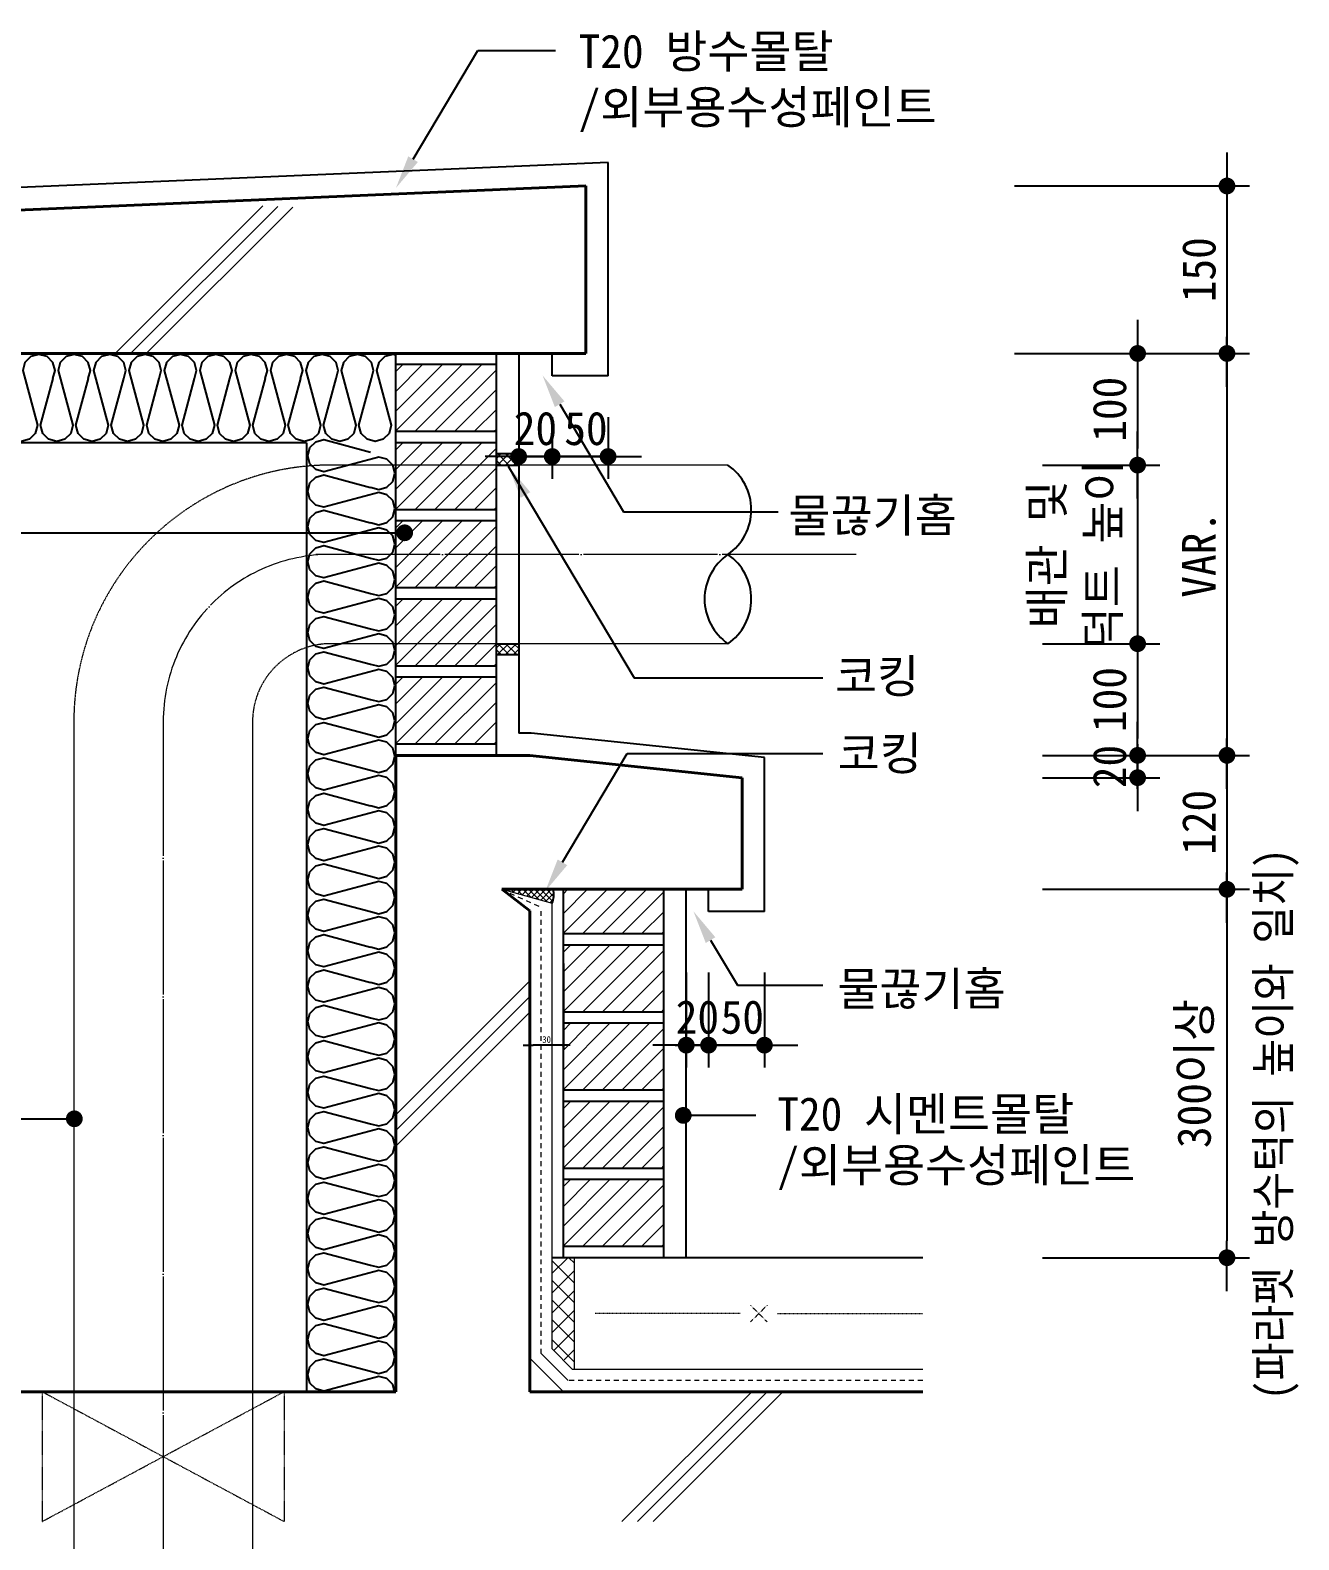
# Model space of a CAD drawing. Header units: millimetres. Extents: x 209 to 75467, y 6568 to 12199.
# Drawn here: x 68708 to 69276, y 7042 to 7718 of the extents above; entities that cross this region are included whole.
import ezdxf

# ---------------------------------------------------------------- set-up
doc = ezdxf.new("R2010")
doc.units = ezdxf.units.MM
doc.header["$MEASUREMENT"] = 0
for name, pattern in [('CEN', [62, 60, -1, 0, -1]), ('HID', [2, 1.1, -0.9]), ('HIDDEN', [0.375, 0.25, -0.125])]:
    doc.linetypes.add(name, pattern=pattern)
doc.layers.get('0').update_dxf_attribs({"linetype": 'CONTINUOUS'})
for name, color, linetype, lineweight in [('A-CNTL', 1, 'CEN', 15), ('A-CONC-LIN1', 2, 'CONTINUOUS', 40), ('A-CONC-LIN2', 7, 'CONTINUOUS', 25), ('A-CUTL', 7, 'CONTINUOUS', 25), ('A-DIMS', 7, 'CONTINUOUS', 25), ('A-MKXS-LEAD', 7, 'CONTINUOUS', 25), ('A-MKXS-TEXT1', 3, 'CONTINUOUS', 25), ('A-SECT-MESH', 8, 'HID', 18), ('A-WAXM-BLIC', 3, 'CONTINUOUS', 25), ('A-XXXX-FIN3', 4, 'CONTINUOUS', 25), ('A-XXXX-HATC', 8, 'CONTINUOUS', 18), ('A-XXXX-HID', 8, 'HIDDEN', 18), ('A-XXXX-SYMB', 7, 'CONTINUOUS', 25), ('A-XXXX-WAT1', 9, 'HID', 20)]:
    doc.layers.add(name, color=color, linetype=linetype, lineweight=lineweight)
doc.layers.add('A-XXXX-INSL1', color=15, linetype='CONTINUOUS')
doc.styles.add('HY울릉도L', font='H2GTRE.TTF')
doc.styles.add('돋움체', font='')
doc.styles.get('돋움체').set_extended_font_data('DotumChe')
doc.dimstyles.new('CDIM', dxfattribs={"dimtxt": 3, "dimasz": 1.5, "dimexe": 2, "dimexo": 1, "dimgap": 1, "dimtad": 1, "dimdec": 0, "dimrnd": 0.5, "dimzin": 0, "dimdsep": 32, "dimlunit": 6, "dimtxsty": 'HY울릉도L', "dimblk1": '_CIDOT', "dimblk2": '_CIDOT', "dimsah": 1, "dimcen": 5.5, "dimclrd": 2, "dimclre": 2, "dimclrt": 7, "dimadec": 0, "dimazin": 0, "dimtfac": 1, "dimtdec": 0, "dimtix": 1, "dimtmove": 2, "dimatfit": 1, "dimldrblk": '_CIDOT', "dimfxl": 1, "dimtolj": 1, "dimtzin": 0, "dimlwd": -1, "dimarcsym": 0})
pattern_1 = [(45, (29491.7744, 7978.0674), (-1.76776695, 1.76776695), []), (135, (29491.7744, 7978.0674), (-1.76776695, -1.76776695), [])]

# ---------------------------------------------------------------- blocks, each defined once
blk = doc.blocks.new('_CIDOT')
at = {"color": 0, "linetype": 'ByBlock'}
blk.add_line((2, 0), (-1, 0), dxfattribs=at)
at = {"color": 0, "linetype": 'ByBlock', "const_width": 0.5}
blk.add_lwpolyline([(-0.25, 0, 1), (0.25, 0, 1)], format="xyb", close=True, dxfattribs=at)
blk = doc.blocks.new('*D638')
at = {"layer": 'A-DIMS', "lineweight": -2, "transparency": 16777216}
for p, q in [((69001.97, 7295.75), (69001.97, 7253.17)), ((69011.97, 7295.75), (69011.97, 7253.17))]:
    blk.add_line(p, q, dxfattribs=at)
at = {"layer": 'A-DIMS', "transparency": 16777216}
for p, q in [((68994.47, 7263.17), (68986.97, 7263.17)), ((69011.97, 7263.17), (69001.97, 7263.17)), ((69019.47, 7263.17), (69026.97, 7263.17))]:
    blk.add_line(p, q, dxfattribs=at)
at = {"layer": 'A-DIMS', "transparency": 16777216, "xscale": 7.5, "yscale": 7.5, "zscale": 7.5}
blk.add_blockref('_CIDOT', (69001.97, 7263.17), dxfattribs=at)
at = {"layer": 'A-DIMS', "transparency": 16777216, "xscale": 7.5, "yscale": 7.5, "zscale": 7.5, "rotation": 180}
blk.add_blockref('_CIDOT', (69011.97, 7263.17), dxfattribs=at)
at = {"layer": 'A-DIMS', "color": 3, "transparency": 16777216, "insert": (69006.97, 7275.68), "char_height": 15, "attachment_point": 5, "style": '돋움체'}
blk.add_mtext('\\A1;20', dxfattribs=at)
blk = doc.blocks.new('*D639')
at = {"layer": 'A-DIMS', "lineweight": -2, "transparency": 16777216}
for p, q in [((69011.97, 7295.75), (69011.97, 7253.17)), ((69036.97, 7295.75), (69036.97, 7253.17))]:
    blk.add_line(p, q, dxfattribs=at)
at = {"layer": 'A-DIMS', "transparency": 16777216}
for p, q in [((69004.47, 7263.17), (68996.97, 7263.17)), ((69036.97, 7263.17), (69011.97, 7263.17)), ((69044.47, 7263.17), (69051.97, 7263.17))]:
    blk.add_line(p, q, dxfattribs=at)
at = {"layer": 'A-DIMS', "transparency": 16777216, "xscale": 7.5, "yscale": 7.5, "zscale": 7.5}
blk.add_blockref('_CIDOT', (69011.97, 7263.17), dxfattribs=at)
at = {"layer": 'A-DIMS', "transparency": 16777216, "xscale": 7.5, "yscale": 7.5, "zscale": 7.5, "rotation": 180}
blk.add_blockref('_CIDOT', (69036.97, 7263.17), dxfattribs=at)
at = {"layer": 'A-DIMS', "color": 3, "transparency": 16777216, "insert": (69027.07, 7275.68), "char_height": 15, "attachment_point": 5, "style": '돋움체'}
blk.add_mtext('\\A1;50', dxfattribs=at)
blk = doc.blocks.new('*D640')
at = {"layer": 'A-DIMS', "lineweight": -2, "transparency": 16777216}
for p, q in [((68931.97, 7299.75), (68931.97, 7261.17)), ((68946.97, 7299.75), (68946.97, 7261.17))]:
    blk.add_line(p, q, dxfattribs=at)
at = {"layer": 'A-DIMS', "transparency": 16777216}
blk.add_line((68945.47, 7263.17), (68933.47, 7263.17), dxfattribs=at)
at = {"layer": 'A-DIMS', "transparency": 16777216, "xscale": 1.5, "yscale": 1.5, "zscale": 1.5, "rotation": 180}
blk.add_blockref('_CIDOT', (68931.97, 7263.17), dxfattribs=at)
at = {"layer": 'A-DIMS', "transparency": 16777216, "xscale": 1.5, "yscale": 1.5, "zscale": 1.5}
blk.add_blockref('_CIDOT', (68946.97, 7263.17), dxfattribs=at)
at = {"layer": 'A-DIMS', "color": 3, "transparency": 16777216, "insert": (68939.47, 7265.67), "char_height": 3, "attachment_point": 5, "style": '돋움체'}
blk.add_mtext('\\A1;30', dxfattribs=at)
blk = doc.blocks.new('*D622')
at = {"layer": 'A-DIMS', "lineweight": -2, "transparency": 16777216}
for p, q in [((68926.97, 7544.39), (68926.97, 7516.8)), ((68941.97, 7544.39), (68941.97, 7516.8))]:
    blk.add_line(p, q, dxfattribs=at)
at = {"layer": 'A-DIMS', "transparency": 16777216}
for p, q in [((68919.47, 7526.8), (68911.97, 7526.8)), ((68941.97, 7526.8), (68926.97, 7526.8)), ((68949.47, 7526.8), (68956.97, 7526.8))]:
    blk.add_line(p, q, dxfattribs=at)
at = {"layer": 'A-DIMS', "transparency": 16777216, "xscale": 7.5, "yscale": 7.5, "zscale": 7.5}
blk.add_blockref('_CIDOT', (68926.97, 7526.8), dxfattribs=at)
at = {"layer": 'A-DIMS', "transparency": 16777216, "xscale": 7.5, "yscale": 7.5, "zscale": 7.5, "rotation": 180}
blk.add_blockref('_CIDOT', (68941.97, 7526.8), dxfattribs=at)
at = {"layer": 'A-DIMS', "color": 3, "transparency": 16777216, "insert": (68934.47, 7539.31), "char_height": 15, "attachment_point": 5, "style": '돋움체'}
blk.add_mtext('\\A1;20', dxfattribs=at)
blk = doc.blocks.new('*D623')
at = {"layer": 'A-DIMS', "lineweight": -2, "transparency": 16777216}
for p, q in [((68941.97, 7544.39), (68941.97, 7516.8)), ((68966.97, 7544.39), (68966.97, 7516.8))]:
    blk.add_line(p, q, dxfattribs=at)
at = {"layer": 'A-DIMS', "transparency": 16777216}
for p, q in [((68934.47, 7526.8), (68926.97, 7526.8)), ((68966.97, 7526.8), (68941.97, 7526.8)), ((68974.47, 7526.8), (68981.97, 7526.8))]:
    blk.add_line(p, q, dxfattribs=at)
at = {"layer": 'A-DIMS', "transparency": 16777216, "xscale": 7.5, "yscale": 7.5, "zscale": 7.5}
blk.add_blockref('_CIDOT', (68941.97, 7526.8), dxfattribs=at)
at = {"layer": 'A-DIMS', "transparency": 16777216, "xscale": 7.5, "yscale": 7.5, "zscale": 7.5, "rotation": 180}
blk.add_blockref('_CIDOT', (68966.97, 7526.8), dxfattribs=at)
at = {"layer": 'A-DIMS', "color": 3, "transparency": 16777216, "insert": (68957.07, 7539.31), "char_height": 15, "attachment_point": 5, "style": '돋움체'}
blk.add_mtext('\\A1;50', dxfattribs=at)
blk = doc.blocks.new('*D603')
at = {"layer": 'A-DIMS', "lineweight": -2, "transparency": 16777216}
for p, q in [((69148.84, 7647.97), (69254.01, 7647.97)), ((69148.84, 7572.97), (69254.01, 7572.97))]:
    blk.add_line(p, q, dxfattribs=at)
at = {"layer": 'A-DIMS', "transparency": 16777216}
blk.add_line((69244.01, 7640.47), (69244.01, 7580.47), dxfattribs=at)
at = {"layer": 'A-DIMS', "transparency": 16777216, "xscale": 7.5, "yscale": 7.5, "zscale": 7.5}
for p, rotation in [((69244.01, 7647.97), 90), ((69244.01, 7572.97), 270)]:
    blk.add_blockref('_CIDOT', p, dxfattribs=dict(at, rotation=rotation))
at = {"layer": 'A-DIMS', "color": 3, "transparency": 16777216, "insert": (69231.5, 7610.47), "char_height": 15, "attachment_point": 5, "rotation": 90, "style": '돋움체'}
blk.add_mtext('\\A1;150', dxfattribs=at)
blk = doc.blocks.new('*D608')
at = {"layer": 'A-DIMS', "lineweight": -2, "transparency": 16777216}
for p, q in [((69161.42, 7332.97), (69254.01, 7332.97)), ((69161.42, 7167.97), (69254.01, 7167.97))]:
    blk.add_line(p, q, dxfattribs=at)
at = {"layer": 'A-DIMS', "transparency": 16777216}
blk.add_line((69244.01, 7325.47), (69244.01, 7175.47), dxfattribs=at)
at = {"layer": 'A-DIMS', "transparency": 16777216, "xscale": 7.5, "yscale": 7.5, "zscale": 7.5}
for p, rotation in [((69244.01, 7332.97), 90), ((69244.01, 7167.97), 270)]:
    blk.add_blockref('_CIDOT', p, dxfattribs=dict(at, rotation=rotation))
at = {"layer": 'A-DIMS', "color": 3, "transparency": 16777216, "insert": (69230.06, 7250.47), "char_height": 15, "attachment_point": 5, "rotation": 90, "style": '돋움체'}
blk.add_mtext('\\A1;300이상', dxfattribs=at)
blk = doc.blocks.new('*D609')
at = {"layer": 'A-DIMS', "lineweight": -2, "transparency": 16777216}
for p, q in [((69161.42, 7392.97), (69254.01, 7392.97)), ((69161.42, 7332.97), (69254.01, 7332.97))]:
    blk.add_line(p, q, dxfattribs=at)
at = {"layer": 'A-DIMS', "transparency": 16777216}
blk.add_line((69244.01, 7385.47), (69244.01, 7340.47), dxfattribs=at)
at = {"layer": 'A-DIMS', "transparency": 16777216, "xscale": 7.5, "yscale": 7.5, "zscale": 7.5}
for p, rotation in [((69244.01, 7392.97), 90), ((69244.01, 7332.97), 270)]:
    blk.add_blockref('_CIDOT', p, dxfattribs=dict(at, rotation=rotation))
at = {"layer": 'A-DIMS', "color": 3, "transparency": 16777216, "insert": (69231.5, 7362.97), "char_height": 15, "attachment_point": 5, "rotation": 90, "style": '돋움체'}
blk.add_mtext('\\A1;120', dxfattribs=at)
blk = doc.blocks.new('*D610')
at = {"layer": 'A-DIMS', "transparency": 16777216}
for p, q in [((69204.01, 7400.47), (69204.01, 7407.97)), ((69204.01, 7392.97), (69204.01, 7382.97)), ((69204.01, 7375.47), (69204.01, 7367.97))]:
    blk.add_line(p, q, dxfattribs=at)
at = {"layer": 'A-DIMS', "lineweight": -2, "transparency": 16777216}
for p, q in [((69161.42, 7392.97), (69214.01, 7392.97)), ((69161.42, 7382.97), (69214.01, 7382.97))]:
    blk.add_line(p, q, dxfattribs=at)
at = {"layer": 'A-DIMS', "transparency": 16777216, "xscale": 7.5, "yscale": 7.5, "zscale": 7.5}
for p, rotation in [((69204.01, 7392.97), 270), ((69204.01, 7382.97), 90)]:
    blk.add_blockref('_CIDOT', p, dxfattribs=dict(at, rotation=rotation))
at = {"layer": 'A-DIMS', "color": 3, "transparency": 16777216, "insert": (69191.5, 7387.97), "char_height": 15, "attachment_point": 5, "rotation": 90, "style": '돋움체'}
blk.add_mtext('\\A1;20', dxfattribs=at)
blk = doc.blocks.new('*D611')
at = {"layer": 'A-DIMS', "lineweight": -2, "transparency": 16777216}
for p, q in [((69161.42, 7572.97), (69254.01, 7572.97)), ((69161.42, 7392.97), (69254.01, 7392.97))]:
    blk.add_line(p, q, dxfattribs=at)
at = {"layer": 'A-DIMS', "transparency": 16777216}
blk.add_line((69244.01, 7565.47), (69244.01, 7400.47), dxfattribs=at)
at = {"layer": 'A-DIMS', "transparency": 16777216, "xscale": 7.5, "yscale": 7.5, "zscale": 7.5}
for p, rotation in [((69244.01, 7572.97), 90), ((69244.01, 7392.97), 270)]:
    blk.add_blockref('_CIDOT', p, dxfattribs=dict(at, rotation=rotation))
at = {"layer": 'A-DIMS', "color": 3, "transparency": 16777216, "insert": (69231.5, 7482.97), "char_height": 15, "attachment_point": 5, "rotation": 90, "style": '돋움체'}
blk.add_mtext('\\A1;VAR.', dxfattribs=at)
blk = doc.blocks.new('*D613')
at = {"layer": 'A-DIMS', "lineweight": -2, "transparency": 16777216}
for p, q in [((69161.42, 7572.97), (69214.01, 7572.97)), ((69161.42, 7522.97), (69214.01, 7522.97))]:
    blk.add_line(p, q, dxfattribs=at)
at = {"layer": 'A-DIMS', "transparency": 16777216}
blk.add_line((69204.01, 7565.47), (69204.01, 7530.47), dxfattribs=at)
at = {"layer": 'A-DIMS', "transparency": 16777216, "xscale": 7.5, "yscale": 7.5, "zscale": 7.5}
for p, rotation in [((69204.01, 7572.97), 90), ((69204.01, 7522.97), 270)]:
    blk.add_blockref('_CIDOT', p, dxfattribs=dict(at, rotation=rotation))
at = {"layer": 'A-DIMS', "color": 3, "transparency": 16777216, "insert": (69191.5, 7547.97), "char_height": 15, "attachment_point": 5, "rotation": 90, "style": '돋움체'}
blk.add_mtext('\\A1;100', dxfattribs=at)
blk = doc.blocks.new('*D614')
at = {"layer": 'A-DIMS', "lineweight": -2, "transparency": 16777216}
for p, q in [((69161.42, 7442.97), (69214.01, 7442.97)), ((69161.42, 7392.97), (69214.01, 7392.97))]:
    blk.add_line(p, q, dxfattribs=at)
at = {"layer": 'A-DIMS', "transparency": 16777216}
blk.add_line((69204.01, 7435.47), (69204.01, 7400.47), dxfattribs=at)
at = {"layer": 'A-DIMS', "transparency": 16777216, "xscale": 7.5, "yscale": 7.5, "zscale": 7.5}
for p, rotation in [((69204.01, 7442.97), 90), ((69204.01, 7392.97), 270)]:
    blk.add_blockref('_CIDOT', p, dxfattribs=dict(at, rotation=rotation))
at = {"layer": 'A-DIMS', "color": 3, "transparency": 16777216, "insert": (69191.5, 7417.97), "char_height": 15, "attachment_point": 5, "rotation": 90, "style": '돋움체'}
blk.add_mtext('\\A1;100', dxfattribs=at)
blk = doc.blocks.new('*D615')
at = {"layer": 'A-DIMS', "transparency": 16777216}
for p, q in [((69204.01, 7530.47), (69204.01, 7537.97)), ((69204.01, 7522.97), (69204.01, 7442.97)), ((69204.01, 7435.47), (69204.01, 7427.97))]:
    blk.add_line(p, q, dxfattribs=at)
at = {"layer": 'A-DIMS', "lineweight": -2, "transparency": 16777216}
for p, q in [((69161.42, 7522.97), (69214.01, 7522.97)), ((69161.42, 7442.97), (69214.01, 7442.97))]:
    blk.add_line(p, q, dxfattribs=at)
at = {"layer": 'A-DIMS', "transparency": 16777216, "xscale": 7.5, "yscale": 7.5, "zscale": 7.5}
for p, rotation in [((69204.01, 7522.97), 270), ((69204.01, 7442.97), 90)]:
    blk.add_blockref('_CIDOT', p, dxfattribs=dict(at, rotation=rotation))
at = {"layer": 'A-DIMS', "color": 3, "transparency": 16777216, "insert": (69176.69, 7482.97), "char_height": 15, "attachment_point": 5, "rotation": 90, "style": '돋움체'}
blk.add_mtext('\\A1;배관 및\\P덕트 높이', dxfattribs=at)

msp = doc.modelspace()

# ---------------------------------------------------------------- hatches: boundary and pattern name
at = {"layer": 'A-XXXX-HATC'}
h = msp.add_hatch(dxfattribs=at)
h.set_pattern_fill('ANSI31', color=256, scale=50)
h.set_pattern_definition([(45, (29194.2566, 8846.255), (-4.4194174, 4.4194174), [])])
h.paths.add_polyline_path([(68916.97, 7567.97), (68871.97, 7567.97), (68871.97, 7537.97), (68916.97, 7537.97)])
h = msp.add_hatch(dxfattribs=at)
h.set_pattern_fill('ANSI31', color=256, scale=50)
h.set_pattern_definition([(45, (29194.2566, 8811.255), (-4.4194174, 4.4194174), [])])
h.paths.add_polyline_path([(68916.97, 7532.97), (68871.97, 7532.97), (68871.97, 7502.97), (68916.97, 7502.97)])
h = msp.add_hatch(dxfattribs=at)
h.set_pattern_fill('ANSI37', color=256, scale=20)
h.set_pattern_definition(pattern_1)
h.paths.add_polyline_path([(68926.97, 7527.97), (68916.97, 7527.97), (68916.97, 7522.97), (68926.97, 7522.97)])
h = msp.add_hatch(dxfattribs=at)
h.set_pattern_fill('ANSI31', color=256, scale=50)
h.set_pattern_definition([(45, (29194.2566, 8776.255), (-4.4194174, 4.4194174), [])])
h.paths.add_polyline_path([(68916.97, 7497.97), (68871.97, 7497.97), (68871.97, 7467.97), (68916.97, 7467.97)])
h = msp.add_hatch(dxfattribs=at)
h.set_pattern_fill('ANSI31', color=256, scale=50)
h.set_pattern_definition([(45, (29194.2566, 8741.255), (-4.4194174, 4.4194174), [])])
h.paths.add_polyline_path([(68916.97, 7462.97), (68871.97, 7462.97), (68871.97, 7432.97), (68916.97, 7432.97)])
h = msp.add_hatch(dxfattribs=at)
h.set_pattern_fill('ANSI37', color=256, scale=20)
h.set_pattern_definition(pattern_1)
h.paths.add_polyline_path([(68926.97, 7437.97), (68916.97, 7437.97), (68916.97, 7442.97), (68926.97, 7442.97)])
h = msp.add_hatch(dxfattribs=at)
h.set_pattern_fill('ANSI31', color=256, scale=50)
h.set_pattern_definition([(45, (29194.2566, 8706.255), (-4.4194174, 4.4194174), [])])
h.paths.add_polyline_path([(68916.97, 7427.97), (68871.97, 7427.97), (68871.97, 7397.97), (68916.97, 7397.97)])
h = msp.add_hatch(dxfattribs=at)
h.set_pattern_fill('ANSI37', color=256, scale=15)
h.set_pattern_definition([(45, (29432.2609, 8836.6135), (-1.325825215, 1.325825215), []), (135, (29432.2609, 8836.6135), (-1.325825215, -1.325825215), [])])
edge = h.paths.add_edge_path()
edge.add_arc((68929.9, 7330.91), 12.77, 340.90607, 369.29377)
edge.add_line((68942.5, 7332.97), (68919.37, 7332.97))
edge.add_line((68919.37, 7332.97), (68941.97, 7326.73))
h = msp.add_hatch(dxfattribs=at)
h.set_pattern_fill('ANSI31', color=256, scale=50)
h.set_pattern_definition([(45, (29269.2566, 8621.255), (-4.4194174, 4.4194174), [])])
h.paths.add_polyline_path([(68991.97, 7332.97), (68946.97, 7332.97), (68946.97, 7312.97), (68991.97, 7312.97)])
h = msp.add_hatch(dxfattribs=at)
h.set_pattern_fill('ANSI31', color=256, scale=50)
h.set_pattern_definition([(45, (29269.2566, 8586.255), (-4.4194174, 4.4194174), [])])
h.paths.add_polyline_path([(68991.97, 7307.97), (68946.97, 7307.97), (68946.97, 7277.97), (68991.97, 7277.97)])
h = msp.add_hatch(dxfattribs=at)
h.set_pattern_fill('ANSI31', color=256, scale=50)
h.set_pattern_definition([(45, (29269.2566, 8551.255), (-4.4194174, 4.4194174), [])])
h.paths.add_polyline_path([(68991.97, 7272.97), (68946.97, 7272.97), (68946.97, 7242.97), (68991.97, 7242.97)])
h = msp.add_hatch(dxfattribs=at)
h.set_pattern_fill('ANSI31', color=256, scale=50)
h.set_pattern_definition([(45, (29269.2566, 8516.255), (-4.4194174, 4.4194174), [])])
h.paths.add_polyline_path([(68991.97, 7237.97), (68946.97, 7237.97), (68946.97, 7207.97), (68991.97, 7207.97)])
h = msp.add_hatch(dxfattribs=at)
h.set_pattern_fill('ANSI31', color=256, scale=50)
h.set_pattern_definition([(45, (29269.2566, 8481.255), (-4.4194174, 4.4194174), [])])
h.paths.add_polyline_path([(68991.97, 7202.97), (68946.97, 7202.97), (68946.97, 7172.97), (68991.97, 7172.97)])
h = msp.add_hatch(dxfattribs=at)
h.set_pattern_fill('ANSI37', color=256, scale=50)
h.set_pattern_definition([(45, (29558.915, 8860.878), (-4.4194174, 4.4194174), []), (135, (29558.915, 8860.878), (-4.4194174, -4.4194174), [])])
edge = h.paths.add_edge_path()
edge.add_line((68951.11, 7117.97), (68941.97, 7127.11))
edge.add_line((68951.97, 7117.97), (68951.97, 7167.97))
edge.add_line((68951.97, 7167.97), (68941.97, 7167.97))
edge.add_line((68941.97, 7127.11), (68941.97, 7167.97))

# ---------------------------------------------------------------- linework, layer by layer
at = {"layer": 'A-CNTL'}
for p, q in [((69078.05, 7482.97), (68836.17, 7482.97)), ((68767.84, 7407.97), (68767.84, 7022.96))]:
    msp.add_line(p, q, dxfattribs=at)
msp.add_arc((68842.84, 7407.97), 75, 90, 180, dxfattribs=at)
at = {"layer": 'A-CONC-LIN1'}
for p, q in [((68956.97, 7647.97), (68603.7, 7632.97)), ((68956.97, 7572.97), (68956.97, 7647.97)), ((68956.97, 7572.97), (68663.7, 7572.97)), ((68871.97, 7392.97), (68871.97, 7107.97)), ((68931.97, 7392.97), (68871.97, 7392.97)), ((69026.97, 7382.97), (68931.97, 7392.97)), ((69026.97, 7332.97), (69026.97, 7382.97)), ((68919.37, 7332.97), (68931.97, 7323.39)), ((69026.97, 7332.97), (68919.37, 7332.97)), ((68931.97, 7323.39), (68931.97, 7107.97)), ((68871.97, 7107.97), (68663.7, 7107.97)), ((69107.82, 7107.97), (68931.97, 7107.97))]:
    msp.add_line(p, q, dxfattribs=at)
at = {"layer": 'A-CONC-LIN2'}
msp.add_line((69107.82, 7167.97), (68941.97, 7167.97), dxfattribs=at)
at = {"layer": 'A-CUTL', "color": 9, "ltscale": 2}
for centre, start, end in [((69006.77, 7502.97), 304.72583, 55.27417), ((69034.49, 7462.97), 124.72583, 235.27417), ((69006.77, 7462.97), 304.72583, 55.27417)]:
    msp.add_arc(centre, 24.33, start, end, dxfattribs=at)
at = {"layer": 'A-MKXS-LEAD'}
for p, q in [((68879.7, 7659.98), (68908.63, 7708.69)), ((68908.63, 7708.69), (68943.51, 7708.69)), ((68945.31, 7550.22), (68973.95, 7501.99)), ((68922.33, 7522.47), (68978.67, 7427.62)), ((68973.95, 7501.99), (69043.05, 7501.99)), ((68472.62, 7492.63), (68878.47, 7492.63)), ((68978.67, 7427.62), (69063.05, 7427.62)), ((68946.56, 7345.07), (68975.49, 7393.78)), ((68975.49, 7393.78), (69063.05, 7393.78)), ((69012.84, 7310.22), (69024.86, 7289.99)), ((69024.86, 7289.99), (69063.05, 7289.99)), ((68472.62, 7230.2), (68728.06, 7230.2)), ((69033.05, 7231.71), (69000.63, 7231.71))]:
    msp.add_line(p, q, dxfattribs=at)
at = {"layer": 'A-MKXS-LEAD', "const_width": 3.75}
for points in [[(68875.92, 7494.51, -1), (68875.92, 7490.76, -1)], [(69000.63, 7233.59, 1), (69000.63, 7229.84, 1)], [(68728.06, 7232.07, -1), (68728.06, 7228.32, -1)]]:
    msp.add_lwpolyline(points, format="xyb", close=True, dxfattribs=at)
at = {"layer": 'A-MKXS-LEAD'}
for points in [[(68877.55, 7661.25), (68872.04, 7647.08), (68881.85, 7658.7)], [(68943.16, 7548.95), (68937.65, 7563.12), (68947.46, 7551.5)], [(68927.84, 7508.3), (68922.33, 7522.47), (68932.14, 7510.85)], [(68944.41, 7346.34), (68938.9, 7332.17), (68948.71, 7343.79)], [(69010.7, 7308.95), (69005.19, 7323.12), (69014.99, 7311.5)]]:
    msp.add_solid(points, dxfattribs=at)
at = {"layer": 'A-SECT-MESH', "ltscale": 0.05}
for p, q in [((69030.71, 7146.72), (69038.21, 7139.22)), ((69038.21, 7146.72), (69030.71, 7139.22)), ((69026.09, 7142.97), (68961.09, 7142.97)), ((69042.82, 7142.97), (69107.82, 7142.97))]:
    msp.add_line(p, q, dxfattribs=at)
at = {"layer": 'A-WAXM-BLIC'}
for p, q in [((68871.97, 7392.97), (68871.97, 7572.97)), ((68916.97, 7392.97), (68916.97, 7572.97)), ((68916.97, 7567.97), (68871.97, 7567.97)), ((68916.97, 7537.97), (68871.97, 7537.97)), ((68916.97, 7532.97), (68871.97, 7532.97)), ((68916.97, 7502.97), (68871.97, 7502.97)), ((68916.97, 7497.97), (68871.97, 7497.97)), ((68916.97, 7467.97), (68871.97, 7467.97)), ((68916.97, 7462.97), (68871.97, 7462.97)), ((68916.97, 7432.97), (68871.97, 7432.97)), ((68916.97, 7427.97), (68871.97, 7427.97)), ((68916.97, 7397.97), (68871.97, 7397.97)), ((68946.97, 7167.97), (68946.97, 7332.97)), ((68991.97, 7167.97), (68991.97, 7332.97)), ((68991.97, 7312.97), (68946.97, 7312.97)), ((68991.97, 7307.97), (68946.97, 7307.97)), ((68991.97, 7277.97), (68946.97, 7277.97)), ((68991.97, 7272.97), (68946.97, 7272.97)), ((68991.97, 7242.97), (68946.97, 7242.97)), ((68991.97, 7237.97), (68946.97, 7237.97)), ((68991.97, 7207.97), (68946.97, 7207.97)), ((68991.97, 7202.97), (68946.97, 7202.97)), ((68991.97, 7172.97), (68946.97, 7172.97))]:
    msp.add_line(p, q, dxfattribs=at)
at = {"layer": 'A-XXXX-FIN3'}
for p, q in [((68966.97, 7658.41), (68593.7, 7642.56)), ((68966.97, 7562.97), (68966.97, 7658.41)), ((68926.97, 7572.97), (68926.97, 7402.97)), ((68941.97, 7562.97), (68941.97, 7572.97)), ((68966.97, 7562.97), (68941.97, 7562.97)), ((68932.49, 7402.97), (68926.97, 7402.97)), ((69036.97, 7391.97), (68932.49, 7402.97)), ((69036.97, 7322.97), (69036.97, 7391.97)), ((69001.97, 7167.97), (69001.97, 7332.97)), ((69011.97, 7322.97), (69011.97, 7332.97)), ((69036.97, 7322.97), (69011.97, 7322.97))]:
    msp.add_line(p, q, dxfattribs=at)
at = {"layer": 'A-XXXX-HATC'}
for p, q in [((68746.28, 7572.97), (68812.41, 7639.11)), ((68753.26, 7572.97), (68819.11, 7638.83)), ((68760.24, 7572.97), (68825.81, 7638.54)), ((68871.97, 7231.91), (68931.97, 7291.91)), ((68871.97, 7224.93), (68931.97, 7284.93)), ((68871.97, 7217.94), (68931.97, 7277.94)), ((68973.12, 7049.84, 0), (69031.26, 7107.97, 0)), ((68980.11, 7049.84, 0), (69038.24, 7107.97, 0)), ((68987.09, 7049.84, 0), (69045.22, 7107.97, 0))]:
    msp.add_line(p, q, dxfattribs=at)
at = {"layer": 'A-XXXX-HID'}
for p, q in [((69020.63, 7522.97), (68842.84, 7522.97)), ((69020.63, 7442.97), (68842.84, 7442.97)), ((68727.84, 7407.97), (68727.84, 7022.96)), ((68807.84, 7407.97), (68807.84, 7022.96))]:
    msp.add_line(p, q, dxfattribs=at)
at = {"layer": 'A-XXXX-HID', "ltscale": 0.5}
for p, q in [((68713.7, 7107.97), (68713.7, 7049.84)), ((68713.7, 7107.97), (68821.97, 7107.97)), ((68713.7, 7107.97), (68821.97, 7049.84)), ((68713.7, 7049.84), (68821.97, 7107.97)), ((68821.97, 7107.97), (68821.97, 7049.84))]:
    msp.add_line(p, q, dxfattribs=at)
at = {"layer": 'A-XXXX-HID'}
for radius in [115, 35]:
    msp.add_arc((68842.84, 7407.97), radius, 90, 180, dxfattribs=at)
at = {"layer": 'A-XXXX-INSL1'}
for q in [(68663.7, 7532.97), (68831.97, 7107.97)]:
    msp.add_line((68831.97, 7532.97), q, dxfattribs=at)
for points in [[(68718.49, 7561.7), (68719.46, 7565.32), (68718.49, 7568.94), (68715.84, 7571.58), (68712.22, 7572.55), (68708.61, 7571.58), (68705.96, 7568.94), (68704.99, 7565.32), (68711.56, 7540.79), (68710.59, 7537.17), (68707.95, 7534.53), (68704.33, 7533.56), (68700.71, 7534.53), (68698.06, 7537.17), (68697.09, 7540.79), (68702.7, 7561.7)], [(68734.33, 7561.7), (68735.3, 7565.32), (68734.33, 7568.94), (68731.68, 7571.58), (68728.06, 7572.55), (68724.45, 7571.58), (68721.8, 7568.94), (68720.83, 7565.32), (68727.4, 7540.79), (68726.43, 7537.17), (68723.78, 7534.53), (68720.17, 7533.56), (68716.55, 7534.53), (68713.9, 7537.17), (68712.93, 7540.79), (68718.54, 7561.7)], [(68750.17, 7561.7), (68751.14, 7565.32), (68750.17, 7568.94), (68747.52, 7571.58), (68743.9, 7572.55), (68740.29, 7571.58), (68737.64, 7568.94), (68736.67, 7565.32), (68743.24, 7540.79), (68742.27, 7537.17), (68739.62, 7534.53), (68736.01, 7533.56), (68732.39, 7534.53), (68729.74, 7537.17), (68728.77, 7540.79), (68734.37, 7561.7)], [(68766.01, 7561.7), (68766.98, 7565.32), (68766.01, 7568.94), (68763.36, 7571.58), (68759.74, 7572.55), (68756.12, 7571.58), (68753.48, 7568.94), (68752.51, 7565.32), (68759.08, 7540.79), (68758.11, 7537.17), (68755.46, 7534.53), (68751.84, 7533.56), (68748.23, 7534.53), (68745.58, 7537.17), (68744.61, 7540.79), (68750.21, 7561.7)], [(68781.85, 7561.7), (68782.81, 7565.32), (68781.85, 7568.94), (68779.2, 7571.58), (68775.58, 7572.55), (68771.96, 7571.58), (68769.31, 7568.94), (68768.35, 7565.32), (68774.92, 7540.79), (68773.95, 7537.17), (68771.3, 7534.53), (68767.68, 7533.56), (68764.07, 7534.53), (68761.42, 7537.17), (68760.45, 7540.79), (68766.05, 7561.7)], [(68797.68, 7561.7), (68798.65, 7565.32), (68797.68, 7568.94), (68795.04, 7571.58), (68791.42, 7572.55), (68787.8, 7571.58), (68785.15, 7568.94), (68784.18, 7565.32), (68790.76, 7540.79), (68789.79, 7537.17), (68787.14, 7534.53), (68783.52, 7533.56), (68779.9, 7534.53), (68777.26, 7537.17), (68776.29, 7540.79), (68781.89, 7561.7)], [(68813.52, 7561.7), (68814.49, 7565.32), (68813.52, 7568.94), (68810.88, 7571.58), (68807.26, 7572.55), (68803.64, 7571.58), (68800.99, 7568.94), (68800.02, 7565.32), (68806.6, 7540.79), (68805.63, 7537.17), (68802.98, 7534.53), (68799.36, 7533.56), (68795.74, 7534.53), (68793.1, 7537.17), (68792.13, 7540.79), (68797.73, 7561.7)], [(68829.36, 7561.7), (68830.33, 7565.32), (68829.36, 7568.94), (68826.71, 7571.58), (68823.1, 7572.55), (68819.48, 7571.58), (68816.83, 7568.94), (68815.86, 7565.32), (68822.43, 7540.79), (68821.47, 7537.17), (68818.82, 7534.53), (68815.2, 7533.56), (68811.58, 7534.53), (68808.93, 7537.17), (68807.97, 7540.79), (68813.57, 7561.7)], [(68845.2, 7561.7), (68846.17, 7565.32), (68845.2, 7568.94), (68842.55, 7571.58), (68838.94, 7572.55), (68835.32, 7571.58), (68832.67, 7568.94), (68831.7, 7565.32), (68838.27, 7540.79), (68837.3, 7537.17), (68834.66, 7534.53), (68831.04, 7533.56), (68827.42, 7534.53), (68824.77, 7537.17), (68823.8, 7540.79), (68829.41, 7561.7)], [(68861.04, 7561.7), (68862.01, 7565.32), (68861.04, 7568.94), (68858.39, 7571.58), (68854.77, 7572.55), (68851.16, 7571.58), (68848.51, 7568.94), (68847.54, 7565.32), (68854.11, 7540.79), (68853.14, 7537.17), (68850.5, 7534.53), (68846.88, 7533.56), (68843.26, 7534.53), (68840.61, 7537.17), (68839.64, 7540.79), (68845.25, 7561.7)], [(68871.97, 7572.19), (68870.61, 7572.55), (68867, 7571.58), (68864.35, 7568.94), (68863.38, 7565.32), (68869.95, 7540.79), (68868.98, 7537.17), (68866.33, 7534.53), (68862.72, 7533.56), (68859.1, 7534.53), (68856.45, 7537.17), (68855.48, 7540.79), (68861.09, 7561.7)], [(68860.7, 7513.02), (68864.32, 7512.05), (68867.93, 7513.02), (68870.58, 7515.67), (68871.55, 7519.29), (68870.58, 7522.91), (68867.93, 7525.55), (68864.32, 7526.52), (68839.79, 7519.95), (68836.17, 7520.92), (68833.52, 7523.57), (68832.55, 7527.18), (68833.52, 7530.8), (68836.17, 7533.45), (68839.79, 7534.42), (68860.7, 7528.82)], [(68860.7, 7497.18), (68864.32, 7496.21), (68867.93, 7497.18), (68870.58, 7499.83), (68871.55, 7503.45), (68870.58, 7507.07), (68867.93, 7509.71), (68864.32, 7510.68), (68839.79, 7504.11), (68836.17, 7505.08), (68833.52, 7507.73), (68832.55, 7511.35), (68833.52, 7514.96), (68836.17, 7517.61), (68839.79, 7518.58), (68860.7, 7512.98)], [(68860.7, 7481.34), (68864.32, 7480.38), (68867.93, 7481.34), (68870.58, 7483.99), (68871.55, 7487.61), (68870.58, 7491.23), (68867.93, 7493.88), (68864.32, 7494.84), (68839.79, 7488.27), (68836.17, 7489.24), (68833.52, 7491.89), (68832.55, 7495.51), (68833.52, 7499.12), (68836.17, 7501.77), (68839.79, 7502.74), (68860.7, 7497.14)], [(68860.7, 7465.51), (68864.32, 7464.54), (68867.93, 7465.51), (68870.58, 7468.15), (68871.55, 7471.77), (68870.58, 7475.39), (68867.93, 7478.04), (68864.32, 7479.01), (68839.79, 7472.43), (68836.17, 7473.4), (68833.52, 7476.05), (68832.55, 7479.67), (68833.52, 7483.29), (68836.17, 7485.93), (68839.79, 7486.9), (68860.7, 7481.3)], [(68860.7, 7449.67), (68864.32, 7448.7), (68867.93, 7449.67), (68870.58, 7452.31), (68871.55, 7455.93), (68870.58, 7459.55), (68867.93, 7462.2), (68864.32, 7463.17), (68839.79, 7456.59), (68836.17, 7457.56), (68833.52, 7460.21), (68832.55, 7463.83), (68833.52, 7467.45), (68836.17, 7470.09), (68839.79, 7471.06), (68860.7, 7465.46)], [(68860.7, 7433.83), (68864.32, 7432.86), (68867.93, 7433.83), (68870.58, 7436.48), (68871.55, 7440.09), (68870.58, 7443.71), (68867.93, 7446.36), (68864.32, 7447.33), (68839.79, 7440.76), (68836.17, 7441.72), (68833.52, 7444.37), (68832.55, 7447.99), (68833.52, 7451.61), (68836.17, 7454.26), (68839.79, 7455.22), (68860.7, 7449.62)], [(68860.7, 7417.99), (68864.32, 7417.02), (68867.93, 7417.99), (68870.58, 7420.64), (68871.55, 7424.25), (68870.58, 7427.87), (68867.93, 7430.52), (68864.32, 7431.49), (68839.79, 7424.92), (68836.17, 7425.89), (68833.52, 7428.53), (68832.55, 7432.15), (68833.52, 7435.77), (68836.17, 7438.42), (68839.79, 7439.39), (68860.7, 7433.78)], [(68860.7, 7402.15), (68864.32, 7401.18), (68867.93, 7402.15), (68870.58, 7404.8), (68871.55, 7408.42), (68870.58, 7412.03), (68867.93, 7414.68), (68864.32, 7415.65), (68839.79, 7409.08), (68836.17, 7410.05), (68833.52, 7412.7), (68832.55, 7416.31), (68833.52, 7419.93), (68836.17, 7422.58), (68839.79, 7423.55), (68860.7, 7417.94)], [(68860.7, 7386.31), (68864.32, 7385.34), (68867.93, 7386.31), (68870.58, 7388.96), (68871.55, 7392.58), (68870.58, 7396.19), (68867.93, 7398.84), (68864.32, 7399.81), (68839.79, 7393.24), (68836.17, 7394.21), (68833.52, 7396.86), (68832.55, 7400.47), (68833.52, 7404.09), (68836.17, 7406.74), (68839.79, 7407.71), (68860.7, 7402.11)], [(68860.7, 7370.47), (68864.32, 7369.5), (68867.93, 7370.47), (68870.58, 7373.12), (68871.55, 7376.74), (68870.58, 7380.36), (68867.93, 7383), (68864.32, 7383.97), (68839.79, 7377.4), (68836.17, 7378.37), (68833.52, 7381.02), (68832.55, 7384.63), (68833.52, 7388.25), (68836.17, 7390.9), (68839.79, 7391.87), (68860.7, 7386.27)], [(68860.7, 7354.63), (68864.32, 7353.66), (68867.93, 7354.63), (68870.58, 7357.28), (68871.55, 7360.9), (68870.58, 7364.52), (68867.93, 7367.16), (68864.32, 7368.13), (68839.79, 7361.56), (68836.17, 7362.53), (68833.52, 7365.18), (68832.55, 7368.8), (68833.52, 7372.41), (68836.17, 7375.06), (68839.79, 7376.03), (68860.7, 7370.43)], [(68860.7, 7338.84), (68864.32, 7337.87), (68867.93, 7338.84), (68870.58, 7341.49), (68871.55, 7345.11), (68870.58, 7348.72), (68867.93, 7351.37), (68864.32, 7352.34), (68839.79, 7345.77), (68836.17, 7346.74), (68833.52, 7349.38), (68832.55, 7353), (68833.52, 7356.62), (68836.17, 7359.27), (68839.79, 7360.24), (68860.7, 7354.63)], [(68860.7, 7323), (68864.32, 7322.03), (68867.93, 7323), (68870.58, 7325.65), (68871.55, 7329.27), (68870.58, 7332.88), (68867.93, 7335.53), (68864.32, 7336.5), (68839.79, 7329.93), (68836.17, 7330.9), (68833.52, 7333.55), (68832.55, 7337.16), (68833.52, 7340.78), (68836.17, 7343.43), (68839.79, 7344.4), (68860.7, 7338.79)], [(68860.7, 7307.16), (68864.32, 7306.19), (68867.93, 7307.16), (68870.58, 7309.81), (68871.55, 7313.43), (68870.58, 7317.04), (68867.93, 7319.69), (68864.32, 7320.66), (68839.79, 7314.09), (68836.17, 7315.06), (68833.52, 7317.71), (68832.55, 7321.32), (68833.52, 7324.94), (68836.17, 7327.59), (68839.79, 7328.56), (68860.7, 7322.96)], [(68860.7, 7291.32), (68864.32, 7290.35), (68867.93, 7291.32), (68870.58, 7293.97), (68871.55, 7297.59), (68870.58, 7301.21), (68867.93, 7303.85), (68864.32, 7304.82), (68839.79, 7298.25), (68836.17, 7299.22), (68833.52, 7301.87), (68832.55, 7305.49), (68833.52, 7309.1), (68836.17, 7311.75), (68839.79, 7312.72), (68860.7, 7307.12)], [(68860.7, 7275.48), (68864.32, 7274.52), (68867.93, 7275.48), (68870.58, 7278.13), (68871.55, 7281.75), (68870.58, 7285.37), (68867.93, 7288.02), (68864.32, 7288.98), (68839.79, 7282.41), (68836.17, 7283.38), (68833.52, 7286.03), (68832.55, 7289.65), (68833.52, 7293.26), (68836.17, 7295.91), (68839.79, 7296.88), (68860.7, 7291.28)], [(68860.7, 7259.65), (68864.32, 7258.68), (68867.93, 7259.65), (68870.58, 7262.29), (68871.55, 7265.91), (68870.58, 7269.53), (68867.93, 7272.18), (68864.32, 7273.15), (68839.79, 7266.57), (68836.17, 7267.54), (68833.52, 7270.19), (68832.55, 7273.81), (68833.52, 7277.42), (68836.17, 7280.07), (68839.79, 7281.04), (68860.7, 7275.44)], [(68860.7, 7243.81), (68864.32, 7242.84), (68867.93, 7243.81), (68870.58, 7246.45), (68871.55, 7250.07), (68870.58, 7253.69), (68867.93, 7256.34), (68864.32, 7257.31), (68839.79, 7250.73), (68836.17, 7251.7), (68833.52, 7254.35), (68832.55, 7257.97), (68833.52, 7261.59), (68836.17, 7264.23), (68839.79, 7265.2), (68860.7, 7259.6)], [(68860.7, 7227.97), (68864.32, 7227), (68867.93, 7227.97), (68870.58, 7230.62), (68871.55, 7234.23), (68870.58, 7237.85), (68867.93, 7240.5), (68864.32, 7241.47), (68839.79, 7234.9), (68836.17, 7235.86), (68833.52, 7238.51), (68832.55, 7242.13), (68833.52, 7245.75), (68836.17, 7248.4), (68839.79, 7249.36), (68860.7, 7243.76)], [(68860.7, 7212.13), (68864.32, 7211.16), (68867.93, 7212.13), (68870.58, 7214.78), (68871.55, 7218.39), (68870.58, 7222.01), (68867.93, 7224.66), (68864.32, 7225.63), (68839.79, 7219.06), (68836.17, 7220.03), (68833.52, 7222.67), (68832.55, 7226.29), (68833.52, 7229.91), (68836.17, 7232.56), (68839.79, 7233.53), (68860.7, 7227.92)], [(68860.7, 7196.29), (68864.32, 7195.32), (68867.93, 7196.29), (68870.58, 7198.94), (68871.55, 7202.56), (68870.58, 7206.17), (68867.93, 7208.82), (68864.32, 7209.79), (68839.79, 7203.22), (68836.17, 7204.19), (68833.52, 7206.83), (68832.55, 7210.45), (68833.52, 7214.07), (68836.17, 7216.72), (68839.79, 7217.69), (68860.7, 7212.08)], [(68860.7, 7180.45), (68864.32, 7179.48), (68867.93, 7180.45), (68870.58, 7183.1), (68871.55, 7186.72), (68870.58, 7190.33), (68867.93, 7192.98), (68864.32, 7193.95), (68839.79, 7187.38), (68836.17, 7188.35), (68833.52, 7191), (68832.55, 7194.61), (68833.52, 7198.23), (68836.17, 7200.88), (68839.79, 7201.85), (68860.7, 7196.24)], [(68860.7, 7164.66), (68864.32, 7163.69), (68867.93, 7164.66), (68870.58, 7167.31), (68871.55, 7170.92), (68870.58, 7174.54), (68867.93, 7177.19), (68864.32, 7178.16), (68839.79, 7171.58), (68836.17, 7172.55), (68833.52, 7175.2), (68832.55, 7178.82), (68833.52, 7182.44), (68836.17, 7185.08), (68839.79, 7186.05), (68860.7, 7180.45)], [(68860.7, 7148.82), (68864.32, 7147.85), (68867.93, 7148.82), (68870.58, 7151.47), (68871.55, 7155.08), (68870.58, 7158.7), (68867.93, 7161.35), (68864.32, 7162.32), (68839.79, 7155.75), (68836.17, 7156.72), (68833.52, 7159.36), (68832.55, 7162.98), (68833.52, 7166.6), (68836.17, 7169.25), (68839.79, 7170.22), (68860.7, 7164.61)], [(68860.7, 7132.98), (68864.32, 7132.01), (68867.93, 7132.98), (68870.58, 7135.63), (68871.55, 7139.24), (68870.58, 7142.86), (68867.93, 7145.51), (68864.32, 7146.48), (68839.79, 7139.91), (68836.17, 7140.88), (68833.52, 7143.52), (68832.55, 7147.14), (68833.52, 7150.76), (68836.17, 7153.41), (68839.79, 7154.38), (68860.7, 7148.77)], [(68860.7, 7117.14), (68864.32, 7116.17), (68867.93, 7117.14), (68870.58, 7119.79), (68871.55, 7123.41), (68870.58, 7127.02), (68867.93, 7129.67), (68864.32, 7130.64), (68839.79, 7124.07), (68836.17, 7125.04), (68833.52, 7127.69), (68832.55, 7131.3), (68833.52, 7134.92), (68836.17, 7137.57), (68839.79, 7138.54), (68860.7, 7132.93)], [(68871.44, 7107.97), (68870.58, 7111.18), (68867.93, 7113.83), (68864.32, 7114.8), (68839.79, 7108.23), (68836.17, 7109.2), (68833.52, 7111.85), (68832.55, 7115.46), (68833.52, 7119.08), (68836.17, 7121.73), (68839.79, 7122.7), (68860.7, 7117.1)]]:
    msp.add_lwpolyline(points, dxfattribs=at)
at = {"layer": 'A-XXXX-SYMB'}
for points in [[(68926.97, 7527.97), (68916.97, 7527.97), (68916.97, 7522.97), (68926.97, 7522.97)], [(68926.97, 7437.97), (68916.97, 7437.97), (68916.97, 7442.97), (68926.97, 7442.97)]]:
    msp.add_lwpolyline(points, close=True, dxfattribs=at)
msp.add_arc((68929.9, 7330.91), 12.77, 340.90607, 9.29377, dxfattribs=at)
at = {"layer": 'A-XXXX-WAT1', "ltscale": 2}
for p, q in [((68919.37, 7332.97), (68936.97, 7324.93)), ((68936.97, 7125.04), (68936.97, 7324.93)), ((69107.82, 7112.97), (68949.04, 7112.97))]:
    msp.add_line(p, q, dxfattribs=at)
at = {"layer": 'A-XXXX-WAT1', "linetype": 'Continuous', "ltscale": 2}
for p, q in [((68919.37, 7332.97), (68941.97, 7326.73)), ((68941.97, 7127.11), (68941.97, 7326.73)), ((68951.97, 7117.97), (68951.97, 7167.97)), ((68951.11, 7117.97), (68941.97, 7127.11)), ((68946.97, 7107.97), (68931.97, 7122.97)), ((68946.97, 7107.97), (68931.97, 7122.97)), ((68949.04, 7112.97), (68936.97, 7125.04)), ((69107.82, 7117.97), (68951.11, 7117.97))]:
    msp.add_line(p, q, dxfattribs=at)

# ---------------------------------------------------------------- texts
at = {"layer": 'A-MKXS-TEXT1', "style": '돋움체'}
for s, p in [('물끊기홈', (69047.75, 7492.96)), ('코킹', (69068.57, 7420.96)), ('코킹', (69069.83, 7386.36)), ('물끊기홈', (69069.62, 7280.95))]:
    msp.add_text(s, height=15, dxfattribs=at).set_placement(p)
at = {"layer": 'A-MKXS-TEXT1', "style": '돋움체', "width": 0.9}
msp.add_text('(파라펫 방수턱의 높이와 일치)', height=15, rotation=90, dxfattribs=at).set_placement((69272.15, 7104.3))
at = {"layer": 'A-MKXS-TEXT1', "char_height": 15, "width": 319.6405, "attachment_point": 1, "style": '돋움체'}
for s, insert in [('T20 방수몰탈\\P/외부용수성페인트', (68953.8, 7715.82)), ('T20 시멘트몰탈', (69042.73, 7239.88)), ('/외부용수성페인트', (69042.73, 7216.96))]:
    msp.add_mtext(s, dxfattribs=dict(at, insert=insert))

# ---------------------------------------------------------------- dimensions: what is measured, and where the dimension line sits
at = {"layer": 'A-DIMS'}
for base, p1, p2, text, picture, middle in [((69244.01, 7572.97), (69143.84, 7647.97), (69143.84, 7572.97), '150', '*D603', (69231.5, 7610.47)), ((69244.01, 7392.97), (69156.42, 7572.97), (69156.42, 7392.97), 'VAR.', '*D611', (69231.5, 7482.97)), ((69204.01, 7522.97), (69156.42, 7572.97), (69156.42, 7522.97), '100', '*D613', (69191.5, 7547.97)), ((69204.01, 7442.97), (69156.42, 7522.97), (69156.42, 7442.97), '배관 및\\P덕트 높이', '*D615', (69176.69, 7482.97)), ((69204.01, 7392.97), (69156.42, 7442.97), (69156.42, 7392.97), '100', '*D614', (69191.5, 7417.97)), ((69244.01, 7332.97), (69156.42, 7392.97), (69156.42, 7332.97), '120', '*D609', (69231.5, 7362.97)), ((69204.01, 7382.97), (69156.42, 7392.97), (69156.42, 7382.97), '20', '*D610', (69191.5, 7387.97)), ((69244.01, 7167.97), (69156.42, 7332.97), (69156.42, 7167.97), '300이상', '*D608', (69230.06, 7250.47))]:
    dim = msp.add_linear_dim(base=base, p1=p1, p2=p2, angle=90, text=text, dimstyle='CDIM', override={"dimscale": 5, "dimtxsty": '돋움체', "dimclrd": 256, "dimclre": 256, "dimclrt": 3}, dxfattribs=at)
    dim.commit()
    dim.dimension.update_dxf_attribs({"geometry": picture, "text_midpoint": middle})
for base, p1, p2, text, override, picture, middle in [((68926.97, 7526.8), (68941.97, 7549.39), (68926.97, 7549.39), '20', {"dimscale": 5, "dimtxsty": '돋움체', "dimclrd": 256, "dimclre": 256, "dimclrt": 3}, '*D622', (68934.47, 7539.31)), ((68931.97, 7263.17), (68946.97, 7300.75), (68931.97, 7300.75), '30', {"dimtxsty": '돋움체', "dimclrd": 256, "dimclre": 256, "dimclrt": 3}, '*D640', (68939.47, 7265.67)), ((69001.97, 7263.17), (69011.97, 7300.75), (69001.97, 7300.75), '20', {"dimscale": 5, "dimtxsty": '돋움체', "dimclrd": 256, "dimclre": 256, "dimclrt": 3}, '*D638', (69006.97, 7275.68))]:
    dim = msp.add_linear_dim(base=base, p1=p1, p2=p2, text=text, dimstyle='CDIM', override=override, dxfattribs=at)
    dim.commit()
    dim.dimension.update_dxf_attribs({"geometry": picture, "text_midpoint": middle})
for base, p1, p2, picture, middle in [((68941.97, 7526.8), (68966.97, 7549.39), (68941.97, 7549.39), '*D623', (68957.07, 7539.31)), ((69011.97, 7263.17), (69036.97, 7300.75), (69011.97, 7300.75), '*D639', (69027.07, 7275.68))]:
    dim = msp.add_linear_dim(base=base, p1=p1, p2=p2, text='50', dimstyle='CDIM', override={"dimscale": 5, "dimtxsty": '돋움체', "dimclrd": 256, "dimclre": 256, "dimclrt": 3}, dxfattribs=at)
    dim.commit()
    dim.dimension.update_dxf_attribs({"geometry": picture, "text_midpoint": middle, "dimtype": 160})

doc.saveas('drawing.dxf')
